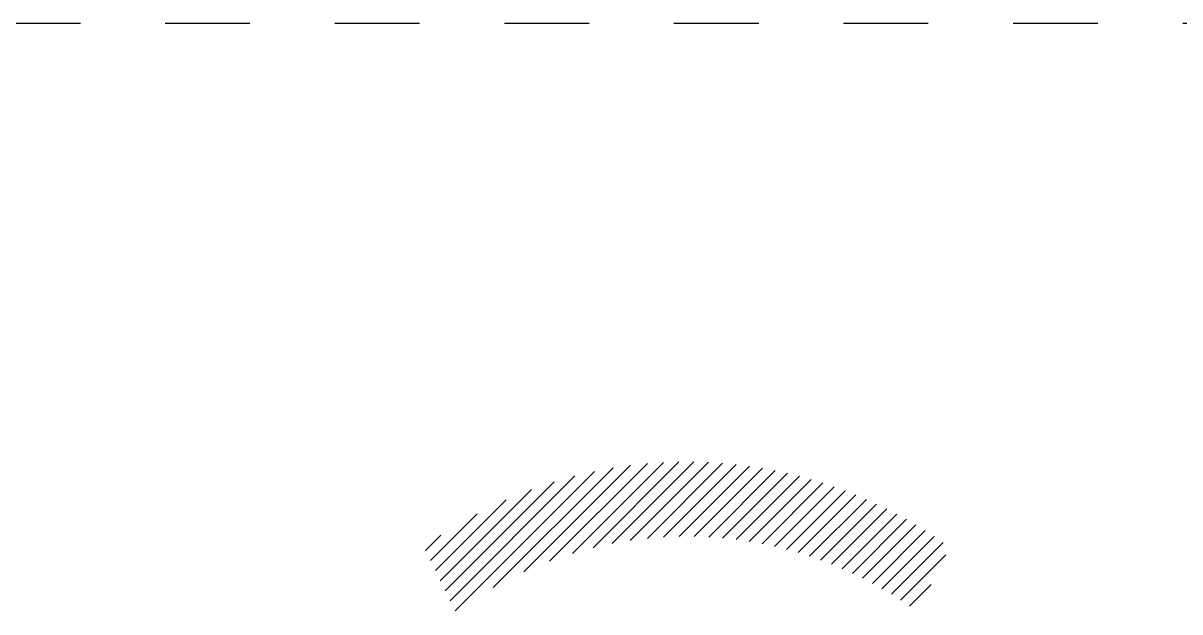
# Model space of a CAD drawing. Header units: millimetres. Extents: x -407 to 407, y -1471 to -78.
# Drawn here: x 66.6 to 134.8, y -229.7 to -195 of the extents above; entities that cross this region are included whole.
import ezdxf

# ---------------------------------------------------------------- set-up
doc = ezdxf.new("R2010")
doc.units = ezdxf.units.MM
doc.header["$MEASUREMENT"] = 0
doc.linetypes.add('Dashed', pattern=[10, 5, -5])
doc.layers.add('Etch2', color=5, linetype='Dashed', true_color=0x0000ff)
doc.layers.add('Opsoro logo', color=5, linetype='Continuous', true_color=0x0000ff)

msp = doc.modelspace()

# ---------------------------------------------------------------- hatches: boundary and pattern name
at = {"layer": 'Opsoro logo'}
h = msp.add_hatch(dxfattribs=at)
h.set_pattern_fill('Hatch1', color=256, scale=5, angle=225, style=0, pattern_type=2)
h.set_pattern_definition([(225, (0, 0), (0.4419417, -0.4419417), [])])
h.paths.add_polyline_path([(105.752, -220.851), (106.277, -220.856), (106.799, -220.871), (107.32, -220.896), (107.839, -220.932), (108.356, -220.977), (108.872, -221.033), (109.385, -221.099), (109.897, -221.175), (110.408, -221.261), (110.916, -221.357), (111.423, -221.464), (111.928, -221.58), (112.431, -221.707), (112.933, -221.844), (113.432, -221.991), (113.93, -222.148), (114.425, -222.315), (114.915, -222.49), (115.4, -222.675), (115.88, -222.868), (116.356, -223.07), (116.826, -223.281), (117.291, -223.5), (117.751, -223.728), (118.207, -223.965), (118.657, -224.211), (119.102, -224.465), (119.543, -224.729), (119.979, -225.001), (120.409, -225.282), (120.835, -225.571), (121.256, -225.87), (119.378, -229.694), (119.005, -229.43), (118.628, -229.173), (118.246, -228.924), (117.861, -228.683), (117.473, -228.449), (117.08, -228.224), (116.683, -228.006), (116.283, -227.796), (115.879, -227.594), (115.471, -227.4), (115.059, -227.214), (114.643, -227.035), (114.223, -226.865), (113.799, -226.702), (113.372, -226.547), (112.94, -226.4), (112.506, -226.261), (112.07, -226.132), (111.632, -226.011), (111.192, -225.9), (110.75, -225.797), (110.305, -225.703), (109.859, -225.618), (109.411, -225.542), (108.96, -225.475), (108.508, -225.417), (108.054, -225.367), (107.598, -225.327), (107.139, -225.296), (106.679, -225.273), (106.217, -225.26), (105.752, -225.255), (105.288, -225.26), (104.826, -225.273), (104.366, -225.296), (103.908, -225.327), (103.451, -225.367), (102.997, -225.417), (102.545, -225.475), (102.095, -225.542), (101.647, -225.618), (101.2, -225.703), (100.756, -225.797), (100.314, -225.9), (99.874, -226.011), (99.435, -226.132), (98.999, -226.261), (98.565, -226.4), (98.133, -226.547), (97.706, -226.702), (97.282, -226.865), (96.862, -227.035), (96.446, -227.214), (96.035, -227.4), (95.626, -227.594), (95.222, -227.796), (94.822, -228.006), (94.426, -228.224), (94.033, -228.449), (93.644, -228.683), (93.26, -228.924), (92.879, -229.173), (92.502, -229.43), (92.128, -229.694), (90.249, -225.87), (90.67, -225.571), (91.096, -225.282), (91.526, -225.001), (91.962, -224.729), (92.402, -224.465), (92.848, -224.211), (93.298, -223.965), (93.754, -223.728), (94.214, -223.5), (94.679, -223.281), (95.149, -223.07), (95.625, -222.868), (96.105, -222.675), (96.59, -222.49), (97.08, -222.315), (97.575, -222.148), (98.073, -221.991), (98.572, -221.844), (99.074, -221.707), (99.577, -221.58), (100.082, -221.464), (100.589, -221.357), (101.097, -221.261), (101.608, -221.175), (102.12, -221.099), (102.633, -221.033), (103.149, -220.977), (103.666, -220.932), (104.185, -220.896), (104.706, -220.871), (105.228, -220.856)], flags=0)

# ---------------------------------------------------------------- linework, layer by layer
at = {"layer": 'Etch2'}
msp.add_line((-155, -195), (155, -195), dxfattribs=at)

doc.saveas('drawing.dxf')
